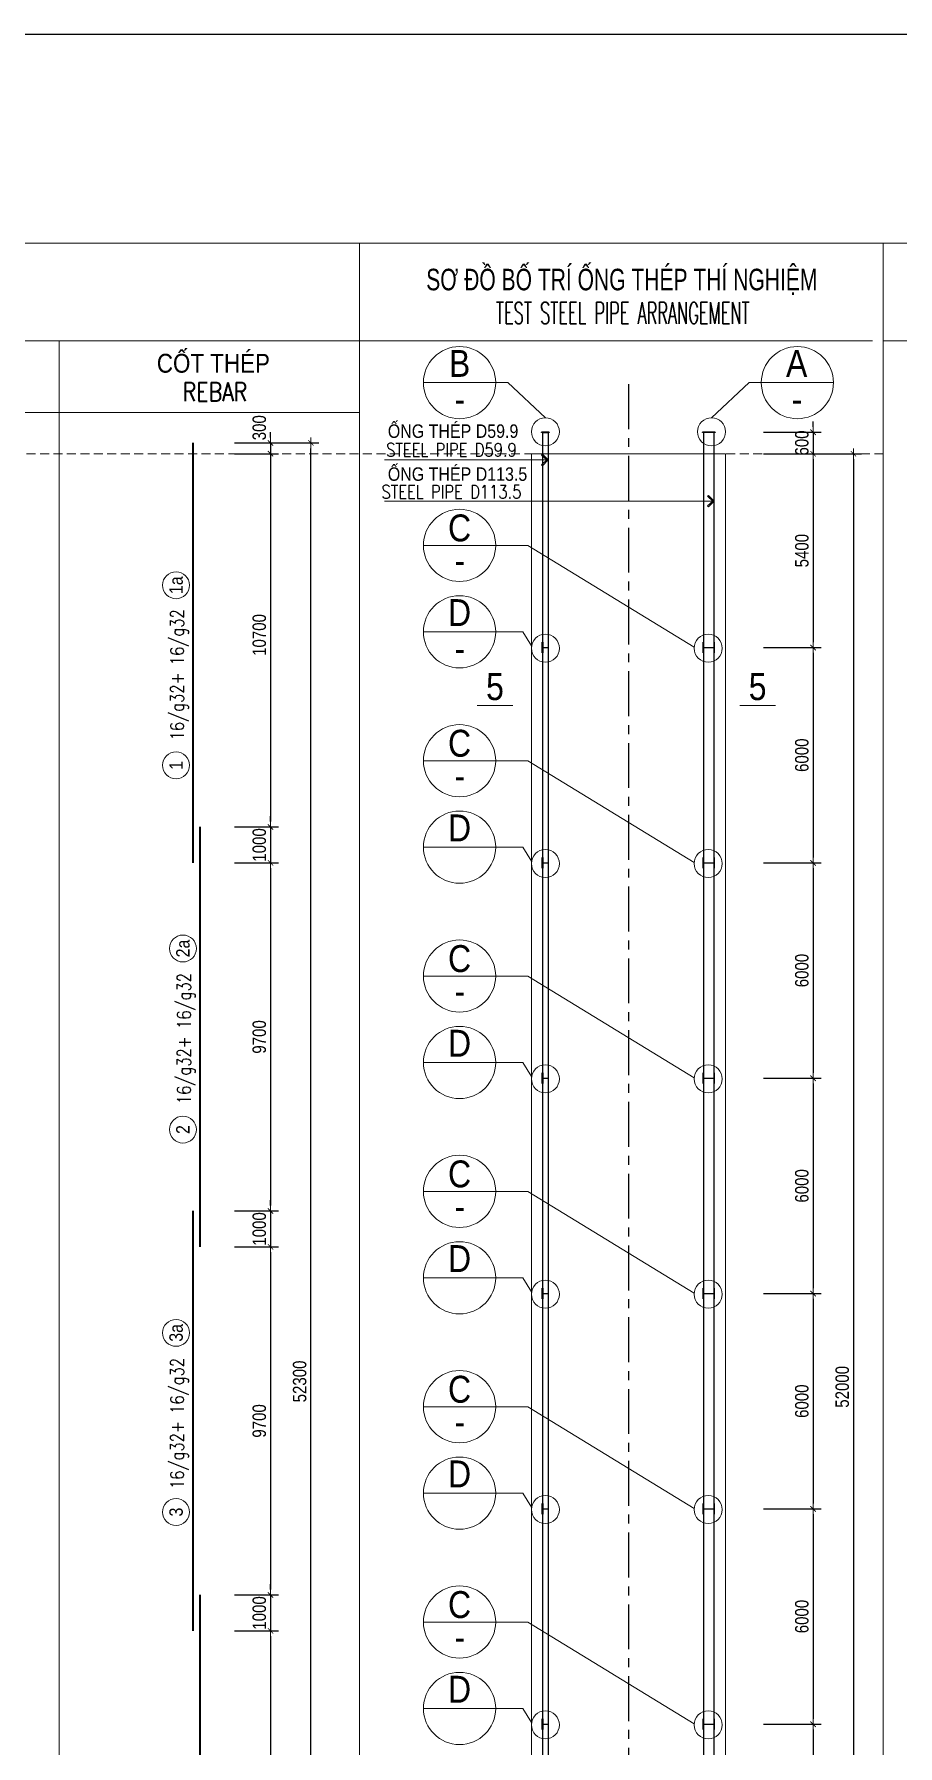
# Model space of a CAD drawing. Header units: millimetres. Extents: x -2123450 to -961021, y -260876 to 649159.
# Drawn here: x -1645478 to -1621413, y 359319 to 407010 of the extents above; entities that cross this region are included whole.
import ezdxf
from ezdxf.enums import TextEntityAlignment as Align

# ---------------------------------------------------------------- set-up
doc = ezdxf.new("R2010")
doc.units = ezdxf.units.MM
doc.header["$LTSCALE"] = 1000
doc.header["$MEASUREMENT"] = 0
doc.header["$PDMODE"] = 66
doc.linetypes.add('CENTER', pattern=[2, 1.25, -0.25, 0.25, -0.25])
doc.linetypes.add('HIDDEN', pattern=[0.375, 0.25, -0.125])
doc.layers.get('DEFPOINTS').update_dxf_attribs({"linetype": 'CONTINUOUS'})
for name, color, linetype in [('01AXIS', 5, 'CENTER'), ('03BORER', 3, 'CONTINUOUS'), ('KCS_BORDER', 3, 'CONTINUOUS'), ('NDC_S_REBAR DES.', 2, 'CONTINUOUS'), ('TEXT', 7, 'CONTINUOUS')]:
    doc.layers.add(name, color=color, linetype=linetype)
for name, color, linetype, lineweight in [('NDC_S_CONTINUOUS', 3, 'CONTINUOUS', 20), ('NDC_S_DIM', 1, 'CONTINUOUS', 9), ('NDC_S_FOUNDATION NAME', 7, 'CONTINUOUS', 20), ('NDC_S_HATCH MATERIAL', 8, 'CONTINUOUS', 13), ('NDC_S_LEADER', 1, 'CONTINUOUS', 9), ('NDC_S_REBAR', 4, 'CONTINUOUS', 35), ('NDC_S_REBAR NO.', 7, 'CONTINUOUS', 20), ('NDC_S_REBAR NO. BOX', 1, 'CONTINUOUS', 9), ('NDC_S_REBAR SECTION', 6, 'CONTINUOUS', 25), ('NDC_S_VN TITLE', 6, 'CONTINUOUS', 9)]:
    doc.layers.add(name, color=color, linetype=linetype, lineweight=lineweight)
doc.styles.add('NDC_ARIAL', font='arial.ttf', dxfattribs={"width": 0.8})
doc.styles.add('NDC_ROMANS', font='romans.shx', dxfattribs={"width": 0.8, "bigfont": 'vns.shx'})
doc.styles.get("Standard").update_dxf_attribs({"font": 'romans.shx', "bigfont": 'vns.shx'})
doc.dimstyles.new('NDC_1-150', dxfattribs={"dimscale": 150, "dimtxt": 2.5, "dimasz": 1, "dimexe": 1.5, "dimexo": 0, "dimgap": 0.8, "dimtad": 1, "dimdec": 0, "dimdsep": 46, "dimtxsty": 'NDC_ARIAL', "dimblk": 'DIMMARK', "dimcen": 49999.938995, "dimdle": 1.5, "dimclrd": 1, "dimclre": 1, "dimclrt": 3, "dimadec": 0, "dimazin": 0, "dimtfac": 1, "dimtdec": 0, "dimtix": 1, "dimtmove": 2, "dimatfit": 3, "dimfxl": 1, "dimarcsym": 0})

# ---------------------------------------------------------------- blocks, each defined once
blk = doc.blocks.new('detail_201409111408')
at = {"layer": '03BORER'}
blk.add_line((-25, 0), (25, 0), dxfattribs=at)
for points in [[(-26.9, -24.9), (-25, -24.9), (-25, 24.9), (-26.9, 24.9)], [(26.9, -24.9), (25, -24.9), (25, 24.9), (26.9, 24.9)]]:
    blk.add_lwpolyline(points, close=True, dxfattribs=at)
blk = doc.blocks.new('*U102')
at = {"layer": 'KCS_BORDER', "xscale": 6, "yscale": 6, "zscale": 6}
blk.add_blockref('detail_201409111408', (0, 0), dxfattribs=at)
blk = doc.blocks.new('detail_201409111407')
at = {"layer": 'KCS_BORDER'}
blk.add_line((-12.5, 0), (12.5, 0), dxfattribs=at)
for points in [[(-14.4, -24.9), (-12.5, -24.9), (-12.5, 24.9), (-14.4, 24.9)], [(14.4, -24.9), (12.5, -24.9), (12.5, 24.9), (14.4, 24.9)]]:
    blk.add_lwpolyline(points, close=True, dxfattribs=at)
blk = doc.blocks.new('*U103')
at = {"layer": 'KCS_BORDER', "xscale": 6, "yscale": 6, "zscale": 6}
blk.add_blockref('detail_201409111407', (0, 0), dxfattribs=at)
blk = doc.blocks.new('DIMMARK')
at = {"layer": 'NDC_S_DIM', "color": 1}
blk.add_line((-1.5, 0), (1, 0), dxfattribs=at)
at = {"layer": 'NDC_S_DIM', "color": 2, "const_width": 0.15}
blk.add_lwpolyline([(-0.5, -0.5), (0.5, 0.5)], dxfattribs=at)
blk = doc.blocks.new('*D2229')
at = {"layer": 'DEFPOINTS', "color": 0, "transparency": 16777216}
for p in [(44389, 54323), (44389, 53723), (45770, 53723)]:
    blk.add_point(p, dxfattribs=at)
at = {"layer": 'NDC_S_DIM', "color": 1, "lineweight": -2, "transparency": 16777216}
for p, q in [((45770, 54473), (45770, 54623)), ((44389, 54323), (45995, 54323)), ((45770, 54323), (45770, 53723)), ((44389, 53723), (45995, 53723)), ((45770, 53573), (45770, 53423))]:
    blk.add_line(p, q, dxfattribs=at)
at = {"layer": 'NDC_S_DIM', "color": 1, "lineweight": -2, "transparency": 16777216, "xscale": 150, "yscale": 150, "zscale": 150}
for p, rotation in [((45770, 54323), 270), ((45770, 53723), 90)]:
    blk.add_blockref('DIMMARK', p, dxfattribs=dict(at, rotation=rotation))
at = {"layer": 'NDC_S_DIM', "color": 3, "transparency": 16777216, "insert": (45458, 54023), "char_height": 375, "attachment_point": 5, "rotation": 90, "style": 'NDC_ARIAL'}
blk.add_mtext('600', dxfattribs=at)
blk = doc.blocks.new('*D2230')
at = {"layer": 'DEFPOINTS', "color": 0, "transparency": 16777216}
for p in [(44389, 53723), (44389, 48323), (45770, 48323)]:
    blk.add_point(p, dxfattribs=at)
at = {"layer": 'NDC_S_DIM', "color": 1, "lineweight": -2, "transparency": 16777216}
for p, q in [((44389, 53723), (45995, 53723)), ((45770, 53573), (45770, 48473)), ((44389, 48323), (45995, 48323))]:
    blk.add_line(p, q, dxfattribs=at)
at = {"layer": 'NDC_S_DIM', "color": 1, "lineweight": -2, "transparency": 16777216, "xscale": 150, "yscale": 150, "zscale": 150}
for p, rotation in [((45770, 53723), 90), ((45770, 48323), 270)]:
    blk.add_blockref('DIMMARK', p, dxfattribs=dict(at, rotation=rotation))
at = {"layer": 'NDC_S_DIM', "color": 3, "transparency": 16777216, "insert": (45458, 51023), "char_height": 375, "attachment_point": 5, "rotation": 90, "style": 'NDC_ARIAL'}
blk.add_mtext('5400', dxfattribs=at)
blk = doc.blocks.new('*D2231')
at = {"layer": 'DEFPOINTS', "color": 0, "transparency": 16777216}
for p in [(44389, 48323), (44389, 42323), (45770, 42323)]:
    blk.add_point(p, dxfattribs=at)
at = {"layer": 'NDC_S_DIM', "color": 1, "lineweight": -2, "transparency": 16777216}
for p, q in [((44389, 48323), (45995, 48323)), ((45770, 48173), (45770, 42473)), ((44389, 42323), (45995, 42323))]:
    blk.add_line(p, q, dxfattribs=at)
at = {"layer": 'NDC_S_DIM', "color": 1, "lineweight": -2, "transparency": 16777216, "xscale": 150, "yscale": 150, "zscale": 150}
for p, rotation in [((45770, 48323), 90), ((45770, 42323), 270)]:
    blk.add_blockref('DIMMARK', p, dxfattribs=dict(at, rotation=rotation))
at = {"layer": 'NDC_S_DIM', "color": 3, "transparency": 16777216, "insert": (45458, 45323), "char_height": 375, "attachment_point": 5, "rotation": 90, "style": 'NDC_ARIAL'}
blk.add_mtext('6000', dxfattribs=at)
blk = doc.blocks.new('*D2232')
at = {"layer": 'DEFPOINTS', "color": 0, "transparency": 16777216}
for p in [(44389, 42323), (44389, 36323), (45770, 36323)]:
    blk.add_point(p, dxfattribs=at)
at = {"layer": 'NDC_S_DIM', "color": 1, "lineweight": -2, "transparency": 16777216}
for p, q in [((44389, 42323), (45995, 42323)), ((45770, 42173), (45770, 36473)), ((44389, 36323), (45995, 36323))]:
    blk.add_line(p, q, dxfattribs=at)
at = {"layer": 'NDC_S_DIM', "color": 1, "lineweight": -2, "transparency": 16777216, "xscale": 150, "yscale": 150, "zscale": 150}
for p, rotation in [((45770, 42323), 90), ((45770, 36323), 270)]:
    blk.add_blockref('DIMMARK', p, dxfattribs=dict(at, rotation=rotation))
at = {"layer": 'NDC_S_DIM', "color": 3, "transparency": 16777216, "insert": (45458, 39323), "char_height": 375, "attachment_point": 5, "rotation": 90, "style": 'NDC_ARIAL'}
blk.add_mtext('6000', dxfattribs=at)
blk = doc.blocks.new('*D2233')
at = {"layer": 'DEFPOINTS', "color": 0, "transparency": 16777216}
for p in [(44389, 36323), (44389, 30323), (45770, 30323)]:
    blk.add_point(p, dxfattribs=at)
at = {"layer": 'NDC_S_DIM', "color": 1, "lineweight": -2, "transparency": 16777216}
for p, q in [((44389, 36323), (45995, 36323)), ((45770, 36173), (45770, 30473)), ((44389, 30323), (45995, 30323))]:
    blk.add_line(p, q, dxfattribs=at)
at = {"layer": 'NDC_S_DIM', "color": 1, "lineweight": -2, "transparency": 16777216, "xscale": 150, "yscale": 150, "zscale": 150}
for p, rotation in [((45770, 36323), 90), ((45770, 30323), 270)]:
    blk.add_blockref('DIMMARK', p, dxfattribs=dict(at, rotation=rotation))
at = {"layer": 'NDC_S_DIM', "color": 3, "transparency": 16777216, "insert": (45458, 33323), "char_height": 375, "attachment_point": 5, "rotation": 90, "style": 'NDC_ARIAL'}
blk.add_mtext('6000', dxfattribs=at)
blk = doc.blocks.new('*D2234')
at = {"layer": 'DEFPOINTS', "color": 0, "transparency": 16777216}
for p in [(44389, 30323), (44389, 24323), (45770, 24323)]:
    blk.add_point(p, dxfattribs=at)
at = {"layer": 'NDC_S_DIM', "color": 1, "lineweight": -2, "transparency": 16777216}
for p, q in [((44389, 30323), (45995, 30323)), ((45770, 30173), (45770, 24473)), ((44389, 24323), (45995, 24323))]:
    blk.add_line(p, q, dxfattribs=at)
at = {"layer": 'NDC_S_DIM', "color": 1, "lineweight": -2, "transparency": 16777216, "xscale": 150, "yscale": 150, "zscale": 150}
for p, rotation in [((45770, 30323), 90), ((45770, 24323), 270)]:
    blk.add_blockref('DIMMARK', p, dxfattribs=dict(at, rotation=rotation))
at = {"layer": 'NDC_S_DIM', "color": 3, "transparency": 16777216, "insert": (45458, 27323), "char_height": 375, "attachment_point": 5, "rotation": 90, "style": 'NDC_ARIAL'}
blk.add_mtext('6000', dxfattribs=at)
blk = doc.blocks.new('*D2235')
at = {"layer": 'DEFPOINTS', "color": 0, "transparency": 16777216}
for p in [(44389, 24323), (44389, 18323), (45770, 18323)]:
    blk.add_point(p, dxfattribs=at)
at = {"layer": 'NDC_S_DIM', "color": 1, "lineweight": -2, "transparency": 16777216}
for p, q in [((44389, 24323), (45995, 24323)), ((45770, 24173), (45770, 18473)), ((44389, 18323), (45995, 18323))]:
    blk.add_line(p, q, dxfattribs=at)
at = {"layer": 'NDC_S_DIM', "color": 1, "lineweight": -2, "transparency": 16777216, "xscale": 150, "yscale": 150, "zscale": 150}
for p, rotation in [((45770, 24323), 90), ((45770, 18323), 270)]:
    blk.add_blockref('DIMMARK', p, dxfattribs=dict(at, rotation=rotation))
at = {"layer": 'NDC_S_DIM', "color": 3, "transparency": 16777216, "insert": (45458, 21323), "char_height": 375, "attachment_point": 5, "rotation": 90, "style": 'NDC_ARIAL'}
blk.add_mtext('6000', dxfattribs=at)
blk = doc.blocks.new('*D2236')
at = {"layer": 'DEFPOINTS', "color": 0, "transparency": 16777216}
for p in [(44389, 18323), (44389, 12323), (45770, 12323)]:
    blk.add_point(p, dxfattribs=at)
at = {"layer": 'NDC_S_DIM', "color": 1, "lineweight": -2, "transparency": 16777216}
for p, q in [((44389, 18323), (45995, 18323)), ((45770, 18173), (45770, 12473)), ((44389, 12323), (45995, 12323))]:
    blk.add_line(p, q, dxfattribs=at)
at = {"layer": 'NDC_S_DIM', "color": 1, "lineweight": -2, "transparency": 16777216, "xscale": 150, "yscale": 150, "zscale": 150}
for p, rotation in [((45770, 18323), 90), ((45770, 12323), 270)]:
    blk.add_blockref('DIMMARK', p, dxfattribs=dict(at, rotation=rotation))
at = {"layer": 'NDC_S_DIM', "color": 3, "transparency": 16777216, "insert": (45458, 15323), "char_height": 375, "attachment_point": 5, "rotation": 90, "style": 'NDC_ARIAL'}
blk.add_mtext('6000', dxfattribs=at)
blk = doc.blocks.new('*D2239')
at = {"layer": 'DEFPOINTS', "color": 0, "transparency": 16777216}
for p in [(44389, 53723), (44389, 1723), (46895, 1723)]:
    blk.add_point(p, dxfattribs=at)
at = {"layer": 'NDC_S_DIM', "color": 1, "lineweight": -2, "transparency": 16777216}
for p, q in [((44389, 53723), (47120, 53723)), ((46895, 53573), (46895, 1873)), ((44389, 1723), (47120, 1723))]:
    blk.add_line(p, q, dxfattribs=at)
at = {"layer": 'NDC_S_DIM', "color": 1, "lineweight": -2, "transparency": 16777216, "xscale": 150, "yscale": 150, "zscale": 150}
for p, rotation in [((46895, 53723), 90), ((46895, 1723), 270)]:
    blk.add_blockref('DIMMARK', p, dxfattribs=dict(at, rotation=rotation))
at = {"layer": 'NDC_S_DIM', "color": 3, "transparency": 16777216, "insert": (46583, 27723), "char_height": 375, "attachment_point": 5, "rotation": 90, "style": 'NDC_ARIAL'}
blk.add_mtext('52000', dxfattribs=at)
blk = doc.blocks.new('*D2240')
at = {"layer": 'DEFPOINTS', "color": 0, "transparency": 16777216}
for p in [(29642, 54023), (29642, 43323), (30650, 43323)]:
    blk.add_point(p, dxfattribs=at)
at = {"layer": 'NDC_S_DIM', "color": 1, "lineweight": -2, "transparency": 16777216}
for p, q in [((29642, 54023), (30875, 54023)), ((30650, 53873), (30650, 43473)), ((29642, 43323), (30875, 43323))]:
    blk.add_line(p, q, dxfattribs=at)
at = {"layer": 'NDC_S_DIM', "color": 1, "lineweight": -2, "transparency": 16777216, "xscale": 150, "yscale": 150, "zscale": 150}
for p, rotation in [((30650, 54023), 90), ((30650, 43323), 270)]:
    blk.add_blockref('DIMMARK', p, dxfattribs=dict(at, rotation=rotation))
at = {"layer": 'NDC_S_DIM', "color": 3, "transparency": 16777216, "insert": (30338, 48673), "char_height": 375, "attachment_point": 5, "rotation": 90, "style": 'NDC_ARIAL'}
blk.add_mtext('10700', dxfattribs=at)
blk = doc.blocks.new('*D2241')
at = {"layer": 'DEFPOINTS', "color": 0, "transparency": 16777216}
for p in [(29642, 43323), (29642, 42323), (30650, 42323)]:
    blk.add_point(p, dxfattribs=at)
at = {"layer": 'NDC_S_DIM', "color": 1, "lineweight": -2, "transparency": 16777216}
for p, q in [((30650, 43473), (30650, 43623)), ((29642, 43323), (30875, 43323)), ((30650, 43323), (30650, 42323)), ((29642, 42323), (30875, 42323)), ((30650, 42173), (30650, 42023))]:
    blk.add_line(p, q, dxfattribs=at)
at = {"layer": 'NDC_S_DIM', "color": 1, "lineweight": -2, "transparency": 16777216, "xscale": 150, "yscale": 150, "zscale": 150}
for p, rotation in [((30650, 43323), 270), ((30650, 42323), 90)]:
    blk.add_blockref('DIMMARK', p, dxfattribs=dict(at, rotation=rotation))
at = {"layer": 'NDC_S_DIM', "color": 3, "transparency": 16777216, "insert": (30338, 42823), "char_height": 375, "attachment_point": 5, "rotation": 90, "style": 'NDC_ARIAL'}
blk.add_mtext('1000', dxfattribs=at)
blk = doc.blocks.new('*D2242')
at = {"layer": 'DEFPOINTS', "color": 0, "transparency": 16777216}
for p in [(29642, 42323), (29642, 32623), (30650, 32623)]:
    blk.add_point(p, dxfattribs=at)
at = {"layer": 'NDC_S_DIM', "color": 1, "lineweight": -2, "transparency": 16777216}
for p, q in [((29642, 42323), (30875, 42323)), ((30650, 42173), (30650, 32773)), ((29642, 32623), (30875, 32623))]:
    blk.add_line(p, q, dxfattribs=at)
at = {"layer": 'NDC_S_DIM', "color": 1, "lineweight": -2, "transparency": 16777216, "xscale": 150, "yscale": 150, "zscale": 150}
for p, rotation in [((30650, 42323), 90), ((30650, 32623), 270)]:
    blk.add_blockref('DIMMARK', p, dxfattribs=dict(at, rotation=rotation))
at = {"layer": 'NDC_S_DIM', "color": 3, "transparency": 16777216, "insert": (30338, 37473), "char_height": 375, "attachment_point": 5, "rotation": 90, "style": 'NDC_ARIAL'}
blk.add_mtext('9700', dxfattribs=at)
blk = doc.blocks.new('*D2243')
at = {"layer": 'DEFPOINTS', "color": 0, "transparency": 16777216}
for p in [(29642, 32623), (29642, 31623), (30650, 31623)]:
    blk.add_point(p, dxfattribs=at)
at = {"layer": 'NDC_S_DIM', "color": 1, "lineweight": -2, "transparency": 16777216}
for p, q in [((30650, 32773), (30650, 32923)), ((29642, 32623), (30875, 32623)), ((30650, 32623), (30650, 31623)), ((29642, 31623), (30875, 31623)), ((30650, 31473), (30650, 31323))]:
    blk.add_line(p, q, dxfattribs=at)
at = {"layer": 'NDC_S_DIM', "color": 1, "lineweight": -2, "transparency": 16777216, "xscale": 150, "yscale": 150, "zscale": 150}
for p, rotation in [((30650, 32623), 270), ((30650, 31623), 90)]:
    blk.add_blockref('DIMMARK', p, dxfattribs=dict(at, rotation=rotation))
at = {"layer": 'NDC_S_DIM', "color": 3, "transparency": 16777216, "insert": (30338, 32123), "char_height": 375, "attachment_point": 5, "rotation": 90, "style": 'NDC_ARIAL'}
blk.add_mtext('1000', dxfattribs=at)
blk = doc.blocks.new('*D2244')
at = {"layer": 'DEFPOINTS', "color": 0, "transparency": 16777216}
for p in [(29642, 31623), (29642, 21923), (30650, 21923)]:
    blk.add_point(p, dxfattribs=at)
at = {"layer": 'NDC_S_DIM', "color": 1, "lineweight": -2, "transparency": 16777216}
for p, q in [((29642, 31623), (30875, 31623)), ((30650, 31473), (30650, 22073)), ((29642, 21923), (30875, 21923))]:
    blk.add_line(p, q, dxfattribs=at)
at = {"layer": 'NDC_S_DIM', "color": 1, "lineweight": -2, "transparency": 16777216, "xscale": 150, "yscale": 150, "zscale": 150}
for p, rotation in [((30650, 31623), 90), ((30650, 21923), 270)]:
    blk.add_blockref('DIMMARK', p, dxfattribs=dict(at, rotation=rotation))
at = {"layer": 'NDC_S_DIM', "color": 3, "transparency": 16777216, "insert": (30338, 26773), "char_height": 375, "attachment_point": 5, "rotation": 90, "style": 'NDC_ARIAL'}
blk.add_mtext('9700', dxfattribs=at)
blk = doc.blocks.new('*D2245')
at = {"layer": 'DEFPOINTS', "color": 0, "transparency": 16777216}
for p in [(29642, 21923), (29642, 20923), (30650, 20923)]:
    blk.add_point(p, dxfattribs=at)
at = {"layer": 'NDC_S_DIM', "color": 1, "lineweight": -2, "transparency": 16777216}
for p, q in [((30650, 22073), (30650, 22223)), ((29642, 21923), (30875, 21923)), ((30650, 21923), (30650, 20923)), ((29642, 20923), (30875, 20923)), ((30650, 20773), (30650, 20623))]:
    blk.add_line(p, q, dxfattribs=at)
at = {"layer": 'NDC_S_DIM', "color": 1, "lineweight": -2, "transparency": 16777216, "xscale": 150, "yscale": 150, "zscale": 150}
for p, rotation in [((30650, 21923), 270), ((30650, 20923), 90)]:
    blk.add_blockref('DIMMARK', p, dxfattribs=dict(at, rotation=rotation))
at = {"layer": 'NDC_S_DIM', "color": 3, "transparency": 16777216, "insert": (30338, 21423), "char_height": 375, "attachment_point": 5, "rotation": 90, "style": 'NDC_ARIAL'}
blk.add_mtext('1000', dxfattribs=at)
blk = doc.blocks.new('*D2246')
at = {"layer": 'DEFPOINTS', "color": 0, "transparency": 16777216}
for p in [(29642, 20923), (29642, 11223), (30650, 11223)]:
    blk.add_point(p, dxfattribs=at)
at = {"layer": 'NDC_S_DIM', "color": 1, "lineweight": -2, "transparency": 16777216}
for p, q in [((29642, 20923), (30875, 20923)), ((30650, 20773), (30650, 11373)), ((29642, 11223), (30875, 11223))]:
    blk.add_line(p, q, dxfattribs=at)
at = {"layer": 'NDC_S_DIM', "color": 1, "lineweight": -2, "transparency": 16777216, "xscale": 150, "yscale": 150, "zscale": 150}
for p, rotation in [((30650, 20923), 90), ((30650, 11223), 270)]:
    blk.add_blockref('DIMMARK', p, dxfattribs=dict(at, rotation=rotation))
at = {"layer": 'NDC_S_DIM', "color": 3, "transparency": 16777216, "insert": (30338, 16073), "char_height": 375, "attachment_point": 5, "rotation": 90, "style": 'NDC_ARIAL'}
blk.add_mtext('9700', dxfattribs=at)
blk = doc.blocks.new('*D2250')
at = {"layer": 'DEFPOINTS', "color": 0, "transparency": 16777216}
for p in [(29642, 54023), (31775, 54023), (29642, 1723)]:
    blk.add_point(p, dxfattribs=at)
at = {"layer": 'NDC_S_DIM', "color": 1, "lineweight": -2, "transparency": 16777216}
for p, q in [((29642, 54023), (32000, 54023)), ((31775, 1873), (31775, 53873)), ((29642, 1723), (32000, 1723))]:
    blk.add_line(p, q, dxfattribs=at)
at = {"layer": 'NDC_S_DIM', "color": 1, "lineweight": -2, "transparency": 16777216, "xscale": 150, "yscale": 150, "zscale": 150}
for p, rotation in [((31775, 54023), 90), ((31775, 1723), 270)]:
    blk.add_blockref('DIMMARK', p, dxfattribs=dict(at, rotation=rotation))
at = {"layer": 'NDC_S_DIM', "color": 3, "transparency": 16777216, "insert": (31463, 27873), "char_height": 375, "attachment_point": 5, "rotation": 90, "style": 'NDC_ARIAL'}
blk.add_mtext('52300', dxfattribs=at)
blk = doc.blocks.new('*D2252')
at = {"layer": 'DEFPOINTS', "color": 0, "transparency": 16777216}
for p in [(29642, 54023), (29642, 53723), (30650, 53723)]:
    blk.add_point(p, dxfattribs=at)
at = {"layer": 'NDC_S_DIM', "color": 1, "lineweight": -2, "transparency": 16777216}
for p, q in [((29642, 54023), (30875, 54023)), ((30650, 54173), (30650, 54323)), ((30650, 54023), (30650, 53723)), ((29642, 53723), (30875, 53723)), ((30650, 53573), (30650, 53423))]:
    blk.add_line(p, q, dxfattribs=at)
at = {"layer": 'NDC_S_DIM', "color": 1, "lineweight": -2, "transparency": 16777216, "xscale": 150, "yscale": 150, "zscale": 150}
for p, rotation in [((30650, 54023), 270), ((30650, 53723), 90)]:
    blk.add_blockref('DIMMARK', p, dxfattribs=dict(at, rotation=rotation))
at = {"layer": 'NDC_S_DIM', "color": 3, "transparency": 16777216, "insert": (30338, 54448), "char_height": 375, "attachment_point": 5, "rotation": 90, "style": 'NDC_ARIAL'}
blk.add_mtext('300', dxfattribs=at)
blk = doc.blocks.new('COC TN D1800 TYPE 2')
at = {"layer": '01AXIS'}
blk.add_line((40625.1, 55661.7), (40625.1, 61.8), dxfattribs=at)
at = {"layer": '03BORER'}
for p, q in [((38205.5, 54323.2), (38415.5, 54323.2)), ((38415.5, 54323.2), (38205.5, 54323.2)), ((43044.6, 54323.2), (42684.6, 54323.2))]:
    blk.add_line(p, q, dxfattribs=at)
for points in [[(38205.5, 54311.7), (38205.5, 54323.2), (38415.5, 54323.2), (38415.5, 54311.7)], [(42684.6, 54311.7), (42684.6, 54323.2), (43044.6, 54323.2), (43044.6, 54311.7)]]:
    blk.add_lwpolyline(points, close=True, dxfattribs=at)
at = {"layer": 'KCS_BORDER'}
for points in [[(38235.5, 54311.7), (38385.5, 54311.7), (38385.5, 1934.7), (38235.5, 1934.7)], [(43014.6, 54311.7), (42714.6, 54311.7), (42714.6, 2934.7), (43014.6, 2934.7)]]:
    blk.add_lwpolyline(points, close=True, dxfattribs=at)
at = {"layer": 'NDC_S_CONTINUOUS'}
for p, q in [((0, 59594), (47726.9, 59594)), ((33126.6, 59595), (33126.6, -1678)), ((47726.9, 59594), (47726.9, -1678)), ((0, 56873.2), (47426.9, 56873.2)), ((24757.8, -1678), (24757.8, 56873.2)), ((0, 54873.2), (33126.6, 54873.2))]:
    blk.add_line(p, q, dxfattribs=at)
blk.add_lwpolyline([(37925.1, 53723.2), (43325.1, 53723.2), (43325.1, 1723.2), (37925.1, 1723.2)], close=True, dxfattribs=at)
at = {"layer": 'NDC_S_HATCH MATERIAL', "linetype": 'HIDDEN'}
blk.add_line((47726.9, 53723.2), (14992.5, 53723.2), dxfattribs=at)
at = {"layer": 'NDC_S_LEADER'}
for p, q in [((34911.9, 55705), (36924.4, 55705)), ((46338.2, 55705), (44325.8, 55705)), ((34911.9, 51169.7), (36924.4, 51169.7)), ((34911.9, 48761.5), (36924.4, 48761.5)), ((34911.9, 45169.7), (36924.4, 45169.7)), ((34911.9, 42761.5), (36924.4, 42761.5)), ((34911.9, 39169.7), (36924.4, 39169.7)), ((34911.9, 36761.5), (36924.4, 36761.5)), ((34911.9, 33169.7), (36924.4, 33169.7)), ((34911.9, 30761.5), (36924.4, 30761.5)), ((34911.9, 27169.7), (36924.4, 27169.7)), ((34911.9, 24761.5), (36924.4, 24761.5)), ((34911.9, 21169.7), (36924.4, 21169.7)), ((34911.9, 18761.5), (36924.4, 18761.5))]:
    blk.add_line(p, q, dxfattribs=at)
for points in [[(38310.5, 54725.3), (37265.1, 55705), (36924.4, 55705)], [(42939.6, 54725.3), (43985, 55705), (44325.8, 55705)], [(38385.5, 53550.6), (38225.1, 53711), (38198.4, 53684.3), (38347.7, 53550.6), (38198.4, 53417), (38225.1, 53390.3), (38385.5, 53550.6), (38385.5, 53550.6), (33826.4, 53550.6)], [(43014.6, 52403.1), (42854.3, 52563.5), (42827.5, 52536.7), (42976.8, 52403.1), (42827.5, 52269.4), (42854.3, 52242.7), (43014.6, 52403.1), (43014.6, 52403.1), (33826.4, 52403.1)], [(42457.4, 48336.1), (37817.9, 51169.7), (36924.4, 51169.7)], [(37926.3, 48374.7), (37682.6, 48761.5), (36924.4, 48761.5)], [(42457.4, 42336.1), (37817.9, 45169.7), (36924.4, 45169.7)], [(37926.3, 42374.7), (37682.6, 42761.5), (36924.4, 42761.5)], [(42457.4, 36336.1), (37817.9, 39169.7), (36924.4, 39169.7)], [(37926.3, 36374.7), (37682.6, 36761.5), (36924.4, 36761.5)], [(42457.4, 30336.1), (37817.9, 33169.7), (36924.4, 33169.7)], [(37926.3, 30374.7), (37682.6, 30761.5), (36924.4, 30761.5)], [(42457.4, 24336.1), (37817.9, 27169.7), (36924.4, 27169.7)], [(37926.3, 24374.7), (37682.6, 24761.5), (36924.4, 24761.5)], [(42457.4, 18336.1), (37817.9, 21169.7), (36924.4, 21169.7)], [(37926.3, 18374.7), (37682.6, 18761.5), (36924.4, 18761.5)]]:
    blk.add_lwpolyline(points, dxfattribs=at)
for centre, radius in [((35918.2, 55705), 1006.2), ((45332, 55705), 1006.2), ((38310.5, 54334.7), 390.6), ((42939.6, 54334.7), 390.6), ((35918.2, 51169.7), 1006.2), ((35918.2, 48761.5), 1006.2), ((35918.2, 45169.7), 1006.2), ((35918.2, 42761.5), 1006.2), ((35918.2, 39169.7), 1006.2), ((35918.2, 36761.5), 1006.2), ((35918.2, 33169.7), 1006.2), ((35918.2, 30761.5), 1006.2), ((35918.2, 27169.7), 1006.2), ((35918.2, 24761.5), 1006.2), ((35918.2, 21169.7), 1006.2), ((35918.2, 18761.5), 1006.2)]:
    blk.add_circle(centre, radius, dxfattribs=at)
at = {"layer": 'NDC_S_REBAR'}
for p, q in [((28490.7, 42323.2), (28490.7, 54023.2)), ((28680.8, 43323.2), (28680.8, 31623.2)), ((28490.7, 20923.2), (28490.7, 32623.2)), ((28680.8, 21923.2), (28680.8, 10223.2))]:
    blk.add_line(p, q, dxfattribs=at)
at = {"layer": 'NDC_S_REBAR NO. BOX'}
for centre, radius in [((28017.4, 50059.6), 375), ((38310.5, 48304.4), 390.6), ((42846.7, 48304.4), 390.6), ((28017.4, 45042.6), 375), ((38310.5, 42304.4), 390.6), ((42846.7, 42304.4), 390.6), ((28207.6, 39937.4), 375), ((38310.5, 36304.4), 390.6), ((42846.7, 36304.4), 390.6), ((28207.6, 34892.2), 375), ((38310.5, 30304.4), 390.6), ((42846.7, 30304.4), 390.6), ((28017.4, 29227.4), 375), ((28017.4, 24234.2), 375), ((38310.5, 24304.4), 390.6), ((42846.7, 24304.4), 390.6), ((38310.5, 18304.4), 390.6), ((42846.7, 18304.4), 390.6)]:
    blk.add_circle(centre, radius, dxfattribs=at)
at = {"layer": 'KCS_BORDER', "color": 0, "linetype": 'ByBlock', "lineweight": -2, "transparency": 16777216, "xscale": -1, "rotation": 180}
for p in [(38310.5, 48323.2), (38310.5, 42323.2), (38310.5, 36323.2), (38310.5, 30323.2), (38310.5, 24323.2), (38310.5, 18323.2)]:
    blk.add_blockref('*U103', p, dxfattribs=at)
at = {"layer": 'NDC_S_DIM', "color": 0, "linetype": 'ByBlock', "lineweight": -2, "transparency": 16777216, "xscale": -1, "rotation": 180}
for p in [(42864.6, 48323.2), (42864.6, 42323.2), (42864.6, 36323.2), (42864.6, 30323.2), (42864.6, 24323.2), (42864.6, 18323.2)]:
    blk.add_blockref('*U102', p, dxfattribs=at)
at = {"layer": 'NDC_S_FOUNDATION NAME', "style": 'NDC_ARIAL', "width": 0.85}
blk.add_text('CỐT THÉP', height=525, dxfattribs=at).set_placement((29057.7, 56319.9), align=Align.MIDDLE)
for s, p in [('ỐNG THÉP D59.9', (33918.9, 54165.6)), ('ỐNG THÉP D113.5', (33918.9, 52968.6))]:
    blk.add_text(s, height=375, dxfattribs=at).set_placement(p)
at = {"layer": 'NDC_S_REBAR DES.', "style": 'NDC_ROMANS', "width": 0.8}
for p in [(28074.2, 47563.9), (28264.3, 37427.7), (28074.2, 26703)]:
    blk.add_text('16/g32+ 16/g32', height=375, rotation=90, dxfattribs=at).set_placement(p, align=Align.MIDDLE)
at = {"layer": 'NDC_S_REBAR NO.', "style": 'NDC_ARIAL', "width": 0.85}
for s, p in [('B', (35918.2, 56240.2)), ('A', (45312.4, 56240.2)), ('-', (35927.7, 55242.9)), ('-', (45321.9, 55242.9)), ('C', (35918.2, 51656.2)), ('-', (35926.9, 50749.6)), ('D', (35918.2, 49296.6)), ('-', (35927.7, 48299.4)), ('C', (35918.2, 45656.2)), ('-', (35926.9, 44749.6)), ('D', (35918.2, 43296.6)), ('C', (35918.2, 39656.2)), ('-', (35926.9, 38749.6)), ('D', (35918.2, 37296.6)), ('C', (35918.2, 33656.2)), ('-', (35926.9, 32749.6)), ('D', (35918.2, 31296.6)), ('C', (35918.2, 27656.2)), ('-', (35926.9, 26749.6)), ('D', (35918.2, 25296.6)), ('C', (35918.2, 21656.2)), ('-', (35926.9, 20749.6)), ('D', (35918.2, 19296.6))]:
    blk.add_text(s, height=750, dxfattribs=at).set_placement(p, align=Align.MIDDLE_CENTER)
for s, p in [('1a', (28017.4, 50059.6)), ('1', (28017.4, 45042.6)), ('2a', (28207.6, 39937.4)), ('2', (28207.6, 34892.2)), ('3a', (28017.4, 29227.4)), ('3', (28017.4, 24234.2))]:
    blk.add_text(s, height=375, rotation=90, dxfattribs=at).set_placement(p, align=Align.MIDDLE_CENTER)
at = {"layer": 'NDC_S_VN TITLE', "style": 'NDC_ARIAL'}
for s, height, width, p in [('SƠ ĐỒ BỐ TRÍ ỐNG THÉP THÍ NGHIỆM', 600, 0.7, (40439, 58602.2)), ('%%U 5 ', 750, 0.85, (36904.8, 47229.4)), ('%%U 5 ', 750, 0.85, (44224.2, 47229.4))]:
    blk.add_text(s, height=height, dxfattribs=dict(at, width=width)).set_placement(p, align=Align.MIDDLE)
at = {"layer": 'TEXT', "color": 3, "linetype": 'Continuous', "ltscale": 0.8}
for s, height, width, p in [('TEST STEEL PIPE ARRANGEMENT', 600, 0.55, (40467.4, 57644.3)), ('REBAR', 525, 0.8, (29100.7, 55447.9)), ('STEEL PIPE D59.9', 375, 0.8, (35693.1, 53833.6)), ('STEEL PIPE D113.5', 375, 0.8, (35693.1, 52662.7))]:
    blk.add_text(s, height=height, dxfattribs=dict(at, width=width)).set_placement(p, align=Align.MIDDLE_CENTER)
at = {"layer": 'NDC_S_DIM'}
dim = blk.add_linear_dim(base=(30649.9, 53723.2), p1=(29642.1, 54023.2), p2=(29642.1, 53723.2), angle=90, dimstyle='NDC_1-150', dxfattribs=at)
dim.commit()
dim.dimension.update_dxf_attribs({"geometry": '*D2252', "text_midpoint": (30338.3, 54448.4), "dimtype": 160})
for base, p1, p2, picture, middle in [((45769.6, 53723.2), (44388.6, 54323.2), (44388.6, 53723.2), '*D2229', (45458.2, 54023.2)), ((30649.9, 43323.2), (29642.1, 54023.2), (29642.1, 43323.2), '*D2240', (30338.4, 48673.2)), ((31774.9, 54023.2), (29642.1, 1723.2), (29642.1, 54023.2), '*D2250', (31463.3, 27873.2)), ((45769.6, 48323.2), (44388.6, 53723.2), (44388.6, 48323.2), '*D2230', (45458.2, 51023.2)), ((46894.6, 1723.2), (44388.6, 53723.2), (44388.6, 1723.2), '*D2239', (46583.2, 27723.2)), ((45769.6, 42323.2), (44388.6, 48323.2), (44388.6, 42323.2), '*D2231', (45458.2, 45323.2)), ((30649.9, 42323.2), (29642.1, 43323.2), (29642.1, 42323.2), '*D2241', (30338.4, 42823.2)), ((30649.9, 32623.2), (29642.1, 42323.2), (29642.1, 32623.2), '*D2242', (30338.4, 37473.2)), ((45769.6, 36323.2), (44388.6, 42323.2), (44388.6, 36323.2), '*D2232', (45458.2, 39323.2)), ((45769.6, 30323.2), (44388.6, 36323.2), (44388.6, 30323.2), '*D2233', (45458.2, 33323.2)), ((30649.9, 31623.2), (29642.1, 32623.2), (29642.1, 31623.2), '*D2243', (30338.4, 32123.2)), ((30649.9, 21923.2), (29642.1, 31623.2), (29642.1, 21923.2), '*D2244', (30338.4, 26773.2)), ((45769.6, 24323.2), (44388.6, 30323.2), (44388.6, 24323.2), '*D2234', (45458.2, 27323.2)), ((45769.6, 18323.2), (44388.6, 24323.2), (44388.6, 18323.2), '*D2235', (45458.2, 21323.2)), ((30649.9, 20923.2), (29642.1, 21923.2), (29642.1, 20923.2), '*D2245', (30338.4, 21423.2)), ((30649.9, 11223.2), (29642.1, 20923.2), (29642.1, 11223.2), '*D2246', (30338.4, 16073.2)), ((45769.6, 12323.2), (44388.6, 18323.2), (44388.6, 12323.2), '*D2236', (45458.2, 15323.2))]:
    dim = blk.add_linear_dim(base=base, p1=p1, p2=p2, angle=90, dimstyle='NDC_1-150', dxfattribs=at)
    dim.commit()
    dim.dimension.update_dxf_attribs({"geometry": picture, "text_midpoint": middle})

msp = doc.modelspace()

# ---------------------------------------------------------------- linework, layer by layer
at = {"layer": 'DEFPOINTS'}
msp.add_lwpolyline([(-1698145.34, 407010.05), (-1571995.34, 407010.05), (-1571995.34, 317910.05), (-1698145.34, 317910.05)], close=True, dxfattribs=at)
at = {"layer": 'NDC_S_CONTINUOUS'}
for p, q in [((-1621816.35, 401191.34), (-1621816.35, 341597.37)), ((-1621816.35, 401191.34), (-1621816.35, 341597.37)), ((-1621816.35, 401191.34), (-1585648.12, 401191.34)), ((-1621816.35, 398470.55), (-1585648.12, 398470.55))]:
    msp.add_line(p, q, dxfattribs=at)

# ---------------------------------------------------------------- block references
at = {"layer": 'NDC_S_REBAR SECTION', "color": 1}
msp.add_blockref('COC TN D1800 TYPE 2', (-1669543.22, 341597.37), dxfattribs=at)

doc.saveas('drawing.dxf')
